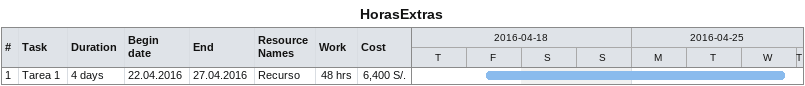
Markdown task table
HorasExtras

| ID | Task | Duration | Start | Finish | Resources | Work (h) | Cost (S/.) |
|---|---|---|---|---|---|---|---|
| 1 | Tarea 1 | 4d | 2016-04-22 | 2016-04-27 | Recurso | 48 | 6400 |
